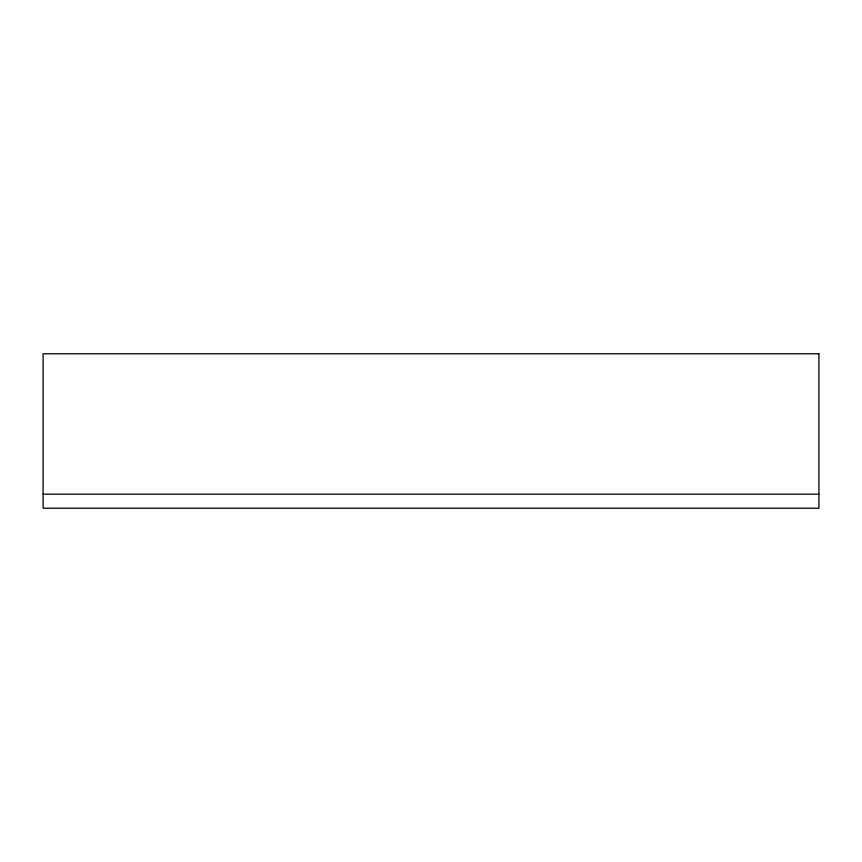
<?xml version="1.0" encoding="UTF-8"?>
<svg xmlns="http://www.w3.org/2000/svg" width="862" height="862" viewBox="0 0 862 862"><rect width="100%" height="100%" fill="white"/><g stroke="black" fill="none" stroke-linecap="round" stroke-linejoin="round"><path stroke-width="1.29" d="M43.1 494.174L818.9 494.174M818.9 353.786L43.1 353.786L43.1 508.214L818.9 508.214L818.9 353.786"/></g></svg>
